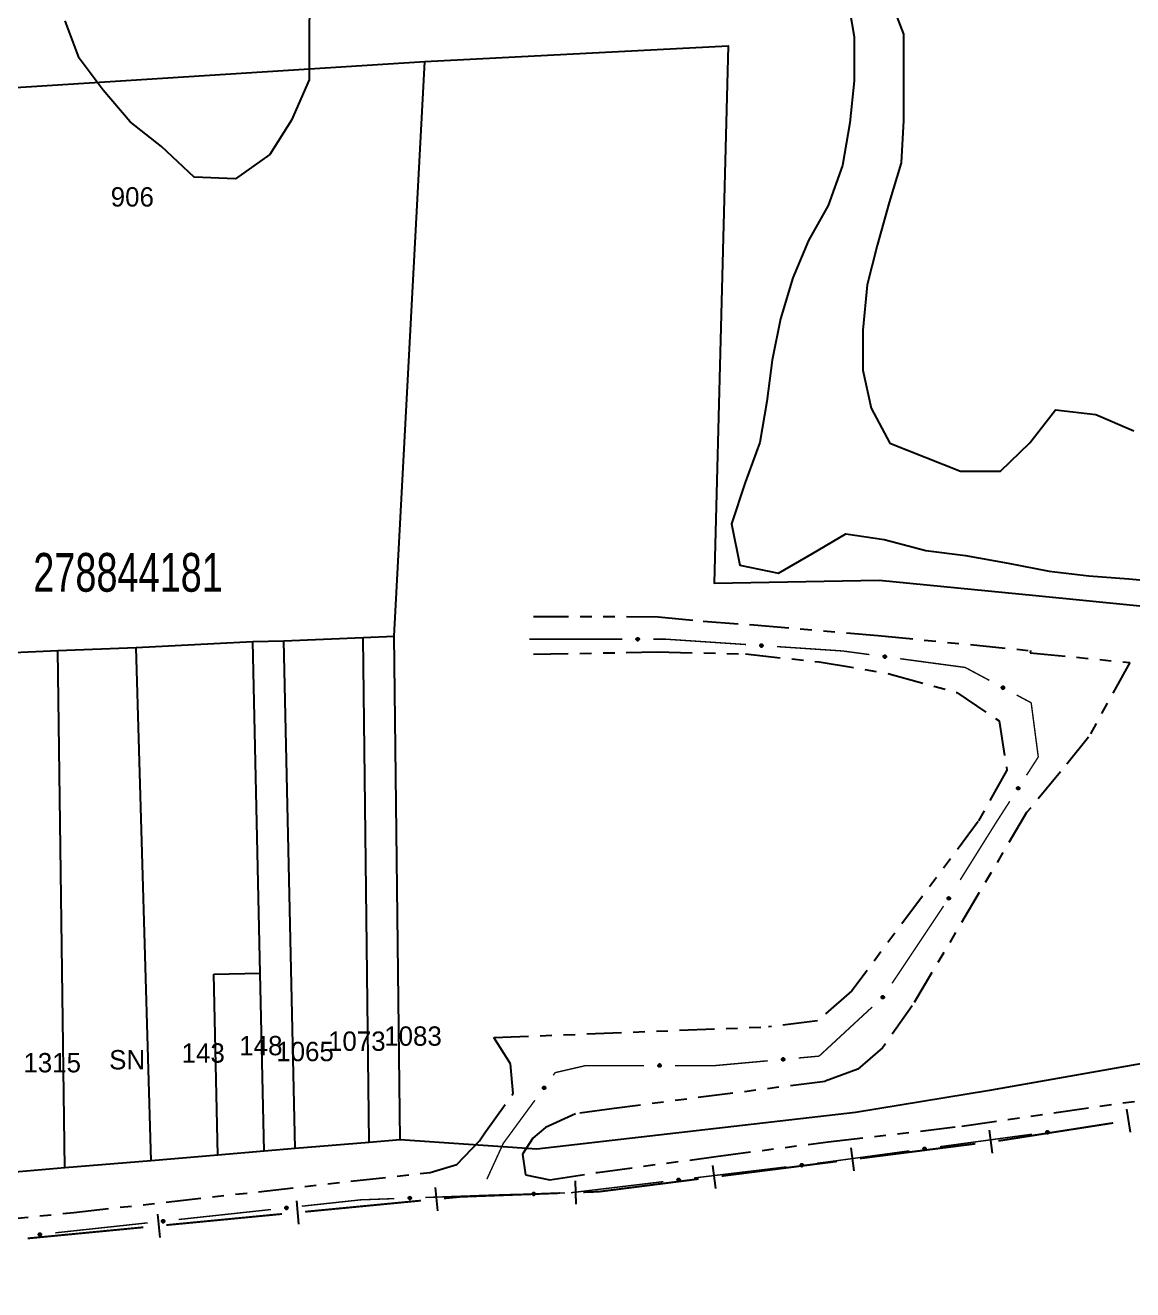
# Model space of a CAD drawing. Extents: x 203665 to 205970, y 4870865 to 4873745.
# Drawn here: x 203969.7 to 204112.7, y 4871561.8 to 4871725.1 of the extents above; entities that cross this region are included whole.
import ezdxf
from ezdxf.enums import TextEntityAlignment as Align

# ---------------------------------------------------------------- set-up
doc = ezdxf.new("R2010")
doc.units = 0
doc.header["$LTSCALE"] = 1.5
doc.header["$MEASUREMENT"] = 0
doc.linetypes.add('TRACO_25', pattern=[8, 3, -1, 1, -1, 1, -1])
for name, color, linetype in [('CD_MALHA_LOTES', 7, 'CONTINUOUS'), ('CD_TXT_QUADRA', 7, 'CONTINUOUS'), ('HD-CURSO-PERENE', 170, 'CONTINUOUS'), ('HD-LAGOS-PERENE', 170, 'CONTINUOUS'), ('LM-LIM-SETORES-BAIRROS', 250, 'CONTINUOUS'), ('RU-QUADRA', 210, 'CONTINUOUS'), ('SV-EIXO-RUA-N-PAV', 6, 'CONTINUOUS'), ('SV-RUA-NAO-PAV', 7, 'CONTINUOUS'), ('Th_NmrPort', 1, 'CONTINUOUS')]:
    doc.layers.add(name, color=color, linetype=linetype)
doc.styles.add('ARIAL', font='ARIAL.SHX')

msp = doc.modelspace()

# ---------------------------------------------------------------- linework, layer by layer
at = {"layer": 'CD_MALHA_LOTES', "linetype": 'Continuous', "flags": 128}
for points in [[(204021.321454, 4871720.391793), (204060.475192, 4871722.414021)], [(204060.475192, 4871722.414021), (204058.649556, 4871653.051689)], [(203952.209899, 4871716.038638), (204021.321454, 4871720.391793)], [(204017.332773, 4871646.192145), (204021.321454, 4871720.391793)], [(204058.649556, 4871653.051689), (204079.958206, 4871653.451229)], [(204079.958206, 4871653.451229), (204100.19983, 4871651.448544), (204120.096129, 4871649.480025), (204155.764375, 4871645.008887)], [(204013.333076, 4871646.014753), (204017.332773, 4871646.192145)], [(204018.13348, 4871581.154035), (204017.332773, 4871646.192145)], [(203973.91325, 4871644.332541), (203984.024967, 4871644.722804)], [(203984.024967, 4871644.722804), (203999.103961, 4871645.512515)], [(203985.98981, 4871578.454266), (203984.024967, 4871644.722804)], [(203999.103961, 4871645.512515), (204003.102947, 4871645.582642)], [(204000.068834, 4871602.674441), (203999.103961, 4871645.512515)], [(204003.102947, 4871645.582642), (204013.333076, 4871646.014753)], [(204004.585734, 4871580.015686), (204003.102947, 4871645.582642)], [(204014.133783, 4871580.818394), (204013.333076, 4871646.014753)], [(203961.513581, 4871643.801023), (203973.91325, 4871644.332541)], [(203974.819981, 4871577.516104), (203973.91325, 4871644.332541)], [(203994.070355, 4871602.539333), (204000.068834, 4871602.674441)], [(203994.588269, 4871579.177152), (203994.070355, 4871602.539333)], [(204000.586748, 4871579.680273), (204000.068834, 4871602.674441)], [(204143.949899, 4871596.305672), (204094.207146, 4871587.543514), (204076.904551, 4871584.68128), (204035.746571, 4871579.95048), (204018.13348, 4871581.154035)], [(204018.13348, 4871581.154035), (204014.133783, 4871580.818394)], [(204000.586748, 4871579.680273), (203994.588269, 4871579.177152)], [(204004.585734, 4871580.015686), (204000.586748, 4871579.680273)], [(204014.133783, 4871580.818394), (204004.585734, 4871580.015686)], [(203985.98981, 4871578.454266), (203974.819981, 4871577.516104)], [(203994.588269, 4871579.177152), (203985.98981, 4871578.454266)], [(203974.819981, 4871577.516104), (203963.906653, 4871576.599486)]]:
    msp.add_lwpolyline(points, dxfattribs=at)
at = {"layer": 'HD-CURSO-PERENE', "linetype": 'Continuous'}
for points in [[(204075.861049, 4871728.686708, 2.205), (204076.721495, 4871723.616326, 2.205), (204076.722058, 4871717.895916, 2.205), (204076.152627, 4871712.475541, 2.205), (204075.233226, 4871706.975169, 2.205), (204073.383847, 4871701.824843, 2.205), (204070.844448, 4871697.304577, 2.205), (204068.805049, 4871692.474278, 2.205), (204067.215668, 4871687.183936, 2.205), (204066.126262, 4871681.833578, 2.205), (204065.446827, 4871676.523213, 2.205), (204064.557405, 4871671.202853, 2.205), (204062.648029, 4871666.062529, 2.205), (204060.878667, 4871660.692185, 2.205), (204061.979124, 4871655.361778, 2.205), (204066.948918, 4871654.351592, 2.205), (204071.3584, 4871656.861671, 2.205), (204075.647883, 4871659.431756, 2.205), (204080.61765, 4871658.691589, 2.205), (204085.997458, 4871657.281365, 2.205), (204091.107211, 4871656.601199, 2.205), (204096.616967, 4871655.631003, 2.205), (204101.886744, 4871654.61081, 2.205), (204107.016488, 4871654.000648, 2.205), (204112.16621, 4871653.610502, 2.205), (204117.295944, 4871653.110349, 2.205)], [(204081.150692, 4871729.00661, 2.514704), (204083.09107, 4871723.956204, 2.514704), (204083.111641, 4871718.145788, 2.514704), (204083.11217, 4871712.775403, 2.514704), (204082.782728, 4871707.31502, 2.514704), (204081.253325, 4871702.204689, 2.514704), (204079.703969, 4871696.634326, 2.514704), (204078.414548, 4871691.563993, 2.514704), (204077.865158, 4871685.713587, 2.514704), (204077.865665, 4871680.563218, 2.514704), (204078.926086, 4871675.62284, 2.514704), (204081.34638, 4871671.132463, 2.514704), (204090.436177, 4871667.511995, 2.514704), (204095.615859, 4871667.511877, 2.514704), (204099.405266, 4871671.162051, 2.514704), (204102.704643, 4871675.432281, 2.514704), (204107.944379, 4871674.832118, 2.514704), (204112.844288, 4871672.701853, 2.514704)]]:
    msp.add_polyline3d(points, dxfattribs=at)
at = {"layer": 'HD-LAGOS-PERENE', "linetype": 'Continuous'}
msp.add_polyline3d([(204006.425318, 4871728.698301, 2.244962), (204006.365873, 4871723.097902, 2.244962), (204006.366371, 4871718.04754, 2.244962), (204004.107024, 4871712.827218, 2.244962), (204001.297634, 4871708.386965, 2.244962), (203996.878213, 4871705.266843, 2.244962), (203991.508522, 4871705.486982, 2.244962), (203987.308391, 4871709.437361, 2.244962), (203983.258325, 4871712.637683, 2.244962), (203979.768137, 4871716.728056, 2.244962), (203976.68792, 4871720.848421, 2.244962), (203974.887555, 4871725.678808, 2.244962)], dxfattribs=at)
at = {"layer": 'LM-LIM-SETORES-BAIRROS'}
for points in [[(204111.905515, 4871585.124769), (204112.369261, 4871582.160829)], [(204094.158728, 4871582.386844), (204094.53783, 4871579.410893)], [(204076.303025, 4871580.112232), (204076.682127, 4871577.136281)], [(204058.447321, 4871577.83762), (204058.826423, 4871574.861669)], [(204022.640043, 4871574.9873), (204022.927162, 4871572.001071)], [(204040.70333, 4871575.846061), (204040.814365, 4871572.848117)], [(204004.72267, 4871573.264584), (204005.009789, 4871570.278355)], [(203986.805297, 4871571.541868), (203987.092416, 4871568.555639)]]:
    msp.add_lwpolyline(points, dxfattribs=at)
at = {"layer": 'LM-LIM-SETORES-BAIRROS', "const_width": 0.25}
for points in [[(204110.161428, 4871583.333635), (204096.329708, 4871581.169488)], [(204095.703419, 4871581.071498), (204095.340262, 4871581.025236)], [(204096.329708, 4871581.169488), (204095.703419, 4871581.071498)], [(204092.364312, 4871580.646134), (204077.484559, 4871578.750624)], [(204074.508609, 4871578.371522), (204059.628856, 4871576.476012)], [(204056.652905, 4871576.09691), (204044.749103, 4871574.580502)], [(204038.760218, 4871574.273065), (204026.76844, 4871573.828924)], [(204043.801409, 4871574.459777), (204041.758163, 4871574.384101)], [(204044.749103, 4871574.580502), (204043.801409, 4871574.459777)], [(204020.792783, 4871573.302773), (204005.861639, 4871571.867176)], [(204025.949762, 4871573.798605), (204023.779012, 4871573.589892)], [(204026.76844, 4871573.828924), (204025.949762, 4871573.798605)], [(204002.87541, 4871571.580057), (203987.944266, 4871570.14446)], [(203984.958037, 4871569.857341), (203970.026893, 4871568.421744)]]:
    msp.add_lwpolyline(points, dxfattribs=at)
at = {"layer": 'RU-QUADRA', "linetype": 'Continuous', "flags": 128}
msp.add_lwpolyline([(203952.209899, 4871716.038638), (204021.321454, 4871720.391793), (204060.475192, 4871722.414021), (204058.649556, 4871653.051689), (204079.958206, 4871653.451229), (204100.19983, 4871651.448544), (204120.096129, 4871649.480025), (204155.764375, 4871645.008887), (204143.949899, 4871596.305672), (204094.207146, 4871587.543514), (204076.904551, 4871584.68128), (204035.746571, 4871579.95048), (204018.13348, 4871581.154035), (204014.133783, 4871580.818394), (204004.585734, 4871580.015686), (204000.586748, 4871579.680273), (203994.588269, 4871579.177152), (203985.98981, 4871578.454266), (203974.819981, 4871577.516104), (203963.906653, 4871576.599486)], dxfattribs=at)
at = {"layer": 'SV-EIXO-RUA-N-PAV', "const_width": 0.18}
for points in [[(204034.784852, 4871645.806977), (204046.784852, 4871645.808254)], [(204050.784852, 4871645.80868), (204051.784852, 4871645.808786)], [(204051.784852, 4871645.808786), (204052.429035, 4871645.806977)], [(204052.429035, 4871645.806977), (204062.761913, 4871645.118117)], [(204066.753053, 4871644.852041), (204074.735335, 4871644.319888)], [(204074.735335, 4871644.319888), (204075.244789, 4871644.285926)], [(204075.244789, 4871644.285926), (204078.703011, 4871643.820396)], [(204082.667253, 4871643.286748), (204090.595739, 4871642.219452)], [(204090.595739, 4871642.219452), (204091.063711, 4871642.156456)], [(204091.063711, 4871642.156456), (204094.173402, 4871640.49055)], [(204097.699322, 4871638.601664), (204099.462282, 4871637.657222)], [(204099.462282, 4871637.657222), (204099.581593, 4871637.593305)], [(204099.581593, 4871637.593305), (204100.46946, 4871630.786318)], [(204100.494223, 4871630.596474), (204098.975479, 4871628.233984)], [(204100.46946, 4871630.786318), (204100.494223, 4871630.596474)], [(204096.812449, 4871624.86927), (204095.190176, 4871622.345735)], [(204095.018442, 4871622.078593), (204090.416769, 4871614.715916)], [(204095.190176, 4871622.345735), (204095.018442, 4871622.078593)], [(204088.267063, 4871611.343105), (204081.610661, 4871601.358501)], [(204079.061146, 4871598.312221), (204072.4573, 4871592.197549)], [(204072.4573, 4871592.197549), (204072.202688, 4871591.961798)], [(204042.085893, 4871590.744958), (204038.694025, 4871589.962218)], [(204042.60488, 4871590.744958), (204042.085893, 4871590.744958)], [(204049.60488, 4871590.744958), (204042.60488, 4871590.744958)], [(204058.817446, 4871590.744958), (204053.60488, 4871590.744958)], [(204059.601647, 4871590.816247), (204058.817446, 4871590.744958)], [(204065.577006, 4871591.359462), (204059.601647, 4871590.816247)], [(204072.202688, 4871591.961798), (204069.560579, 4871591.721606)], [(204038.131163, 4871589.832327), (204037.881403, 4871589.491747)], [(204038.694025, 4871589.962218), (204038.131163, 4871589.832327)], [(204035.515949, 4871586.266127), (204031.967767, 4871581.427697)], [(204103.660214, 4871582.401099), (204103.665986, 4871582.401863)], [(204031.967767, 4871581.427697), (204031.438541, 4871580.706026)], [(204087.803197, 4871580.266996), (204097.712242, 4871581.612669)], [(204097.712242, 4871581.612669), (204097.756332, 4871581.618656)], [(204097.756332, 4871581.618656), (204099.694886, 4871581.875573)], [(204031.438541, 4871580.706026), (204029.311487, 4871576.065181)], [(204073.115318, 4871578.272345), (204083.839579, 4871579.728727)], [(204056.060003, 4871576.228852), (204067.974784, 4871577.65643)], [(204071.946378, 4871578.132289), (204072.939277, 4871578.251254)], [(204072.939277, 4871578.251254), (204073.115318, 4871578.272345)], [(204037.36714, 4871574.236988), (204039.366276, 4871574.295787)], [(204039.366276, 4871574.295787), (204039.401822, 4871574.296829)], [(204040.173627, 4871574.325415), (204052.088409, 4871575.752993)], [(204005.425816, 4871572.582497), (204012.385265, 4871573.33487)], [(204012.385265, 4871573.33487), (204013.033833, 4871573.404985)], [(204013.033833, 4871573.404985), (204017.378614, 4871573.562977)], [(204021.375972, 4871573.708337), (204029.370688, 4871573.999055)], [(204029.370688, 4871573.999055), (204029.765386, 4871574.013405)], [(204029.765386, 4871574.013405), (204033.368869, 4871574.119391)], [(203989.518503, 4871570.862787), (204001.448987, 4871572.15257)], [(203973.61119, 4871569.143078), (203985.541675, 4871570.43286)]]:
    msp.add_lwpolyline(points, dxfattribs=at)
at = {"layer": 'SV-EIXO-RUA-N-PAV'}
for points in [[(204048.64116, 4871645.918532), (204048.675246, 4871645.953606), (204048.711713, 4871645.97678), (204048.747692, 4871645.987354), (204048.781922, 4871645.988407), (204048.817063, 4871645.985541), (204048.851854, 4871645.974835), (204048.887836, 4871645.954399), (204048.923259, 4871645.920452), (204048.944544, 4871645.881535), (204048.956797, 4871645.846816), (204048.959951, 4871645.811186), (204048.956595, 4871645.777096), (204048.944279, 4871645.741325), (204048.923212, 4871645.705062), (204048.888216, 4871645.670269), (204048.852308, 4871645.647795), (204048.817239, 4871645.638481), (204048.7814, 4871645.635537), (204048.745559, 4871645.638893), (204048.711468, 4871645.6496), (204048.674996, 4871645.670876), (204048.641112, 4871645.705872), (204048.618289, 4871645.74143), (204048.608485, 4871645.776359), (204048.606381, 4871645.811709), (204048.608827, 4871645.846989), (204048.618134, 4871645.88241), (204048.64116, 4871645.918532)], [(204064.621443, 4871645.104473), (204064.657791, 4871645.137198), (204064.695721, 4871645.157891), (204064.732324, 4871645.166044), (204064.766549, 4871645.164815), (204064.80142, 4871645.159614), (204064.83542, 4871645.146613), (204064.869961, 4871645.123825), (204064.903044, 4871645.087594), (204064.921688, 4871645.047345), (204064.931601, 4871645.011887), (204064.932374, 4871644.976126), (204064.926754, 4871644.942335), (204064.912082, 4871644.907464), (204064.888647, 4871644.872686), (204064.85141, 4871644.840301), (204064.814085, 4871644.82027), (204064.778473, 4871644.813313), (204064.742517, 4871644.812764), (204064.70698, 4871644.8185), (204064.673678, 4871644.831454), (204064.638704, 4871644.855113), (204064.607227, 4871644.892289), (204064.586823, 4871644.929288), (204064.579369, 4871644.964793), (204064.579625, 4871645.000204), (204064.584416, 4871645.035243), (204064.596062, 4871645.069965), (204064.621443, 4871645.104473)], [(204080.557422, 4871643.681837), (204080.595886, 4871643.712046), (204080.635121, 4871643.730143), (204080.67219, 4871643.735818), (204080.706254, 4871643.732292), (204080.740697, 4871643.72476), (204080.773747, 4871643.709504), (204080.806678, 4871643.684447), (204080.837252, 4871643.646075), (204080.85315, 4871643.604664), (204080.860658, 4871643.56862), (204080.859027, 4871643.532888), (204080.851149, 4871643.499551), (204080.834167, 4871643.465745), (204080.808447, 4871643.43262), (204080.769119, 4871643.40281), (204080.730532, 4871643.385332), (204080.694534, 4871643.380784), (204080.658622, 4871643.382652), (204080.62355, 4871643.390763), (204080.591194, 4871643.405925), (204080.557889, 4871643.431881), (204080.528981, 4871643.471088), (204080.511109, 4871643.509374), (204080.506057, 4871643.545299), (204080.508692, 4871643.580614), (204080.515827, 4871643.615251), (204080.529779, 4871643.649113), (204080.557422, 4871643.681837)], [(204095.861693, 4871639.71099), (204095.908303, 4871639.725806), (204095.951392, 4871639.729008), (204095.988099, 4871639.721334), (204096.018768, 4871639.706096), (204096.048388, 4871639.686972), (204096.073997, 4871639.661103), (204096.096061, 4871639.626095), (204096.111251, 4871639.579442), (204096.11163, 4871639.535086), (204096.106032, 4871639.498697), (204096.091984, 4871639.465802), (204096.072924, 4871639.437339), (204096.045173, 4871639.411626), (204096.009477, 4871639.389613), (204095.962197, 4871639.375475), (204095.919932, 4871639.372625), (204095.884622, 4871639.380979), (204095.851642, 4871639.395312), (204095.821636, 4871639.415198), (204095.796644, 4871639.440737), (204095.774545, 4871639.476717), (204095.761208, 4871639.523568), (204095.757885, 4871639.565689), (204095.765741, 4871639.601107), (204095.780583, 4871639.633259), (204095.799403, 4871639.663201), (204095.824336, 4871639.690026), (204095.861693, 4871639.71099)], [(204098.064258, 4871626.612961), (204098.075324, 4871626.565321), (204098.075092, 4871626.522114), (204098.064527, 4871626.486133), (204098.0469, 4871626.456771), (204098.025484, 4871626.428764), (204097.997662, 4871626.405291), (204097.961012, 4871626.386079), (204097.9133, 4871626.374643), (204097.869054, 4871626.377789), (204097.833224, 4871626.38626), (204097.801549, 4871626.402877), (204097.774691, 4871626.424138), (204097.751264, 4871626.453844), (204097.732156, 4871626.491176), (204097.721818, 4871626.53943), (204097.722336, 4871626.581787), (204097.733469, 4871626.616322), (204097.750376, 4871626.64806), (204097.772583, 4871626.67639), (204097.800027, 4871626.699275), (204097.837649, 4871626.718445), (204097.885411, 4871626.728018), (204097.927663, 4871626.727984), (204097.962345, 4871626.717339), (204097.993216, 4871626.69999), (204098.021568, 4871626.678851), (204098.046328, 4871626.651866), (204098.064258, 4871626.612961)], [(204089.105533, 4871612.402359), (204089.115803, 4871612.354541), (204089.114852, 4871612.311344), (204089.103689, 4871612.275543), (204089.085575, 4871612.24648), (204089.063695, 4871612.218833), (204089.035485, 4871612.195827), (204088.99852, 4871612.177228), (204088.950625, 4871612.166589), (204088.906437, 4871612.170472), (204088.870753, 4871612.179538), (204088.83936, 4871612.196682), (204088.812859, 4871612.218387), (204088.789931, 4871612.248479), (204088.771448, 4871612.286124), (204088.761916, 4871612.334544), (204088.763139, 4871612.376887), (204088.774846, 4871612.411231), (204088.79228, 4871612.442683), (204088.814956, 4871612.47064), (204088.842777, 4871612.493063), (204088.880713, 4871612.511604), (204088.928628, 4871612.52038), (204088.970874, 4871612.519642), (204089.005374, 4871612.50842), (204089.035951, 4871612.490559), (204089.063947, 4871612.468951), (204089.088254, 4871612.441557), (204089.105533, 4871612.402359)], [(204080.596576, 4871599.583894), (204080.595389, 4871599.535), (204080.584371, 4871599.493221), (204080.565151, 4871599.46102), (204080.540748, 4871599.436993), (204080.513014, 4871599.415225), (204080.48021, 4871599.399447), (204080.439922, 4871599.39), (204080.390866, 4871599.390846), (204080.348809, 4871599.404946), (204080.316232, 4871599.4221), (204080.289713, 4871599.446103), (204080.269018, 4871599.4734), (204080.253755, 4871599.508017), (204080.24458, 4871599.548938), (204080.246625, 4871599.598245), (204080.257708, 4871599.63913), (204080.277116, 4871599.669788), (204080.301416, 4871599.696296), (204080.329997, 4871599.71818), (204080.362287, 4871599.733483), (204080.403506, 4871599.742646), (204080.452145, 4871599.739983), (204080.493049, 4871599.729395), (204080.523971, 4871599.710423), (204080.549529, 4871599.685911), (204080.571701, 4871599.658359), (204080.588934, 4871599.626044), (204080.596576, 4871599.583894)], [(204051.748561, 4871590.634877), (204051.714471, 4871590.599807), (204051.678001, 4871590.576637), (204051.642021, 4871590.566067), (204051.607791, 4871590.565017), (204051.572651, 4871590.567887), (204051.537861, 4871590.578597), (204051.501881, 4871590.599037), (204051.466461, 4871590.632987), (204051.445181, 4871590.671907), (204051.432931, 4871590.706627), (204051.429781, 4871590.742257), (204051.433141, 4871590.776347), (204051.445461, 4871590.812117), (204051.466531, 4871590.848377), (204051.501531, 4871590.883167), (204051.537441, 4871590.905637), (204051.572511, 4871590.914947), (204051.608351, 4871590.917887), (204051.644191, 4871590.914527), (204051.678281, 4871590.903817), (204051.714751, 4871590.882537), (204051.748631, 4871590.847537), (204051.771451, 4871590.811977), (204051.781251, 4871590.777047), (204051.783351, 4871590.741697), (204051.780901, 4871590.706417), (204051.771591, 4871590.670997), (204051.748561, 4871590.634877)], [(204067.721849, 4871591.443914), (204067.691074, 4871591.405902), (204067.656852, 4871591.379525), (204067.621976, 4871591.365741), (204067.587982, 4871591.361596), (204067.552726, 4871591.361273), (204067.51711, 4871591.368789), (204067.479427, 4871591.385888), (204067.441079, 4871591.416491), (204067.416362, 4871591.453325), (204067.401019, 4871591.486793), (204067.394656, 4871591.521992), (204067.394916, 4871591.556246), (204067.403947, 4871591.592985), (204067.421648, 4871591.631003), (204067.453354, 4871591.668819), (204067.487083, 4871591.694448), (204067.521166, 4871591.706895), (204067.556592, 4871591.713068), (204067.592589, 4871591.712966), (204067.627509, 4871591.705387), (204067.665756, 4871591.687496), (204067.702665, 4871591.655707), (204067.728611, 4871591.622359), (204067.741533, 4871591.58846), (204067.746825, 4871591.553445), (204067.747579, 4871591.518088), (204067.741514, 4871591.481971), (204067.721849, 4871591.443914)], [(204036.872413, 4871587.929704), (204036.880534, 4871587.881474), (204036.877651, 4871587.838363), (204036.864898, 4871587.803098), (204036.845502, 4871587.774874), (204036.822407, 4871587.748234), (204036.793197, 4871587.726512), (204036.755437, 4871587.709585), (204036.707113, 4871587.701099), (204036.663144, 4871587.706955), (204036.627901, 4871587.717609), (204036.597306, 4871587.736139), (204036.571803, 4871587.759008), (204036.550243, 4871587.790096), (204036.533463, 4871587.82853), (204036.526106, 4871587.877327), (204036.529222, 4871587.919573), (204036.542454, 4871587.953359), (204036.561277, 4871587.984), (204036.585181, 4871588.010914), (204036.613977, 4871588.032071), (204036.652705, 4871588.048896), (204036.700964, 4871588.05552), (204036.743135, 4871588.052893), (204036.777098, 4871588.040139), (204036.806846, 4871588.020928), (204036.833847, 4871587.998089), (204036.856905, 4871587.969635), (204036.872413, 4871587.929704)], [(204101.520653, 4871582.228585), (204101.54984, 4871582.26783), (204101.582949, 4871582.295591), (204101.617229, 4871582.310796), (204101.651024, 4871582.316334), (204101.686236, 4871582.318106), (204101.722132, 4871582.31206), (204101.760486, 4871582.296524), (204101.800059, 4871582.267522), (204101.826268, 4871582.231735), (204101.842973, 4871582.198925), (204101.850777, 4871582.164018), (204101.851925, 4871582.129782), (204101.844411, 4871582.092703), (204101.828288, 4871582.05399), (204101.798162, 4871582.014903), (204101.765515, 4871581.98791), (204101.731973, 4871581.974073), (204101.696829, 4871581.96645), (204101.660859, 4871581.965072), (204101.625657, 4871581.97121), (204101.586707, 4871581.987514), (204101.548523, 4871582.01776), (204101.521229, 4871582.050013), (204101.506924, 4871582.083353), (204101.500198, 4871582.118121), (204101.497992, 4871582.153417), (204101.502568, 4871582.189753), (204101.520653, 4871582.228585)], [(204085.664201, 4871580.087606), (204085.693262, 4871580.126945), (204085.726282, 4871580.154811), (204085.760513, 4871580.170127), (204085.79429, 4871580.175774), (204085.829496, 4871580.177659), (204085.865411, 4871580.171728), (204085.903815, 4871580.156315), (204085.943481, 4871580.12744), (204085.969805, 4871580.091738), (204085.986616, 4871580.058982), (204085.994532, 4871580.0241), (204085.995789, 4871579.989868), (204085.988395, 4871579.952766), (204085.972396, 4871579.914), (204085.942396, 4871579.874817), (204085.909836, 4871579.847719), (204085.876338, 4871579.833774), (204085.84122, 4871579.826038), (204085.805254, 4871579.824544), (204085.770032, 4871579.83057), (204085.731031, 4871579.846748), (204085.692749, 4871579.876871), (204085.665351, 4871579.909037), (204085.65094, 4871579.94233), (204085.644102, 4871579.977076), (204085.641782, 4871580.012365), (204085.646241, 4871580.048716), (204085.664201, 4871580.087606)], [(204069.804825, 4871577.986565), (204069.834501, 4871578.025442), (204069.867956, 4871578.052786), (204069.902423, 4871578.067561), (204069.936285, 4871578.072676), (204069.971517, 4871578.074007), (204070.007334, 4871578.067511), (204070.04549, 4871578.051497), (204070.084697, 4871578.022002), (204070.110456, 4871577.98589), (204070.126749, 4871577.952874), (204070.134116, 4871577.917871), (204070.134835, 4871577.883624), (204070.126858, 4871577.846642), (204070.110251, 4871577.808133), (204070.079639, 4871577.769426), (204070.046657, 4871577.742844), (204070.012943, 4871577.729428), (204069.977708, 4871577.722245), (204069.941723, 4871577.721317), (204069.906601, 4871577.727896), (204069.867858, 4871577.744686), (204069.830055, 4871577.775407), (204069.803166, 4871577.808), (204069.789281, 4871577.841516), (204069.78299, 4871577.876365), (204069.781226, 4871577.911686), (204069.786256, 4871577.947962), (204069.804825, 4871577.986565)], [(204053.91845, 4871576.083128), (204053.948125, 4871576.122005), (204053.98158, 4871576.149349), (204054.016047, 4871576.164124), (204054.049909, 4871576.169239), (204054.085141, 4871576.170569), (204054.120958, 4871576.164074), (204054.159114, 4871576.14806), (204054.198321, 4871576.118565), (204054.22408, 4871576.082453), (204054.240374, 4871576.049436), (204054.24774, 4871576.014434), (204054.24846, 4871575.980187), (204054.240483, 4871575.943205), (204054.223876, 4871575.904696), (204054.193263, 4871575.865989), (204054.160281, 4871575.839407), (204054.126568, 4871575.825991), (204054.091332, 4871575.818808), (204054.055347, 4871575.81788), (204054.020225, 4871575.824459), (204053.981482, 4871575.841249), (204053.943679, 4871575.87197), (204053.916791, 4871575.904563), (204053.902905, 4871575.938079), (204053.896615, 4871575.972928), (204053.89485, 4871576.008249), (204053.89988, 4871576.044525), (204053.91845, 4871576.083128)], [(204035.22115, 4871574.283998), (204035.254194, 4871574.320056), (204035.289967, 4871574.344288), (204035.325621, 4871574.355911), (204035.359805, 4871574.357967), (204035.395014, 4871574.356131), (204035.430104, 4871574.346449), (204035.46667, 4871574.327075), (204035.503072, 4871574.294181), (204035.525487, 4871574.255904), (204035.538753, 4871574.221559), (204035.542949, 4871574.186037), (204035.540593, 4871574.151863), (204035.52933, 4871574.115746), (204035.509335, 4871574.078882), (204035.475373, 4871574.043078), (204035.440139, 4871574.019562), (204035.405358, 4871574.009225), (204035.36962, 4871574.005233), (204035.333696, 4871574.007538), (204035.299306, 4871574.017241), (204035.262226, 4871574.03744), (204035.227332, 4871574.071428), (204035.203476, 4871574.106302), (204035.192654, 4871574.140929), (204035.189515, 4871574.176202), (204035.190927, 4871574.211539), (204035.199192, 4871574.247217), (204035.22115, 4871574.283998)], [(204019.229707, 4871573.740443), (204019.2625, 4871573.776729), (204019.298104, 4871573.801209), (204019.333676, 4871573.81308), (204019.367846, 4871573.815373), (204019.403067, 4871573.813782), (204019.438223, 4871573.804343), (204019.474922, 4871573.785224), (204019.511552, 4871573.752584), (204019.534233, 4871573.714463), (204019.547736, 4871573.680211), (204019.552179, 4871573.644719), (204019.55006, 4871573.610529), (204019.539048, 4871573.574335), (204019.51931, 4871573.537333), (204019.485597, 4871573.501295), (204019.450527, 4871573.477534), (204019.415819, 4871573.466956), (204019.380109, 4871573.462716), (204019.344171, 4871573.464771), (204019.309714, 4871573.474235), (204019.272495, 4871573.494176), (204019.237365, 4871573.527921), (204019.213268, 4871573.562629), (204019.202205, 4871573.597179), (204019.198822, 4871573.63243), (204019.199988, 4871573.667776), (204019.208005, 4871573.70351), (204019.229707, 4871573.740443)], [(204003.282722, 4871572.461533), (204003.312845, 4871572.500064), (204003.346613, 4871572.52702), (204003.381249, 4871572.541396), (204003.415167, 4871572.546119), (204003.450412, 4871572.547042), (204003.486152, 4871572.540134), (204003.52412, 4871572.523679), (204003.562984, 4871572.493733), (204003.588324, 4871572.457325), (204003.604235, 4871572.424123), (204003.611196, 4871572.389038), (204003.61152, 4871572.354785), (204003.603116, 4871572.317898), (204003.586065, 4871572.279583), (204003.555007, 4871572.241233), (204003.52172, 4871572.215033), (204003.487854, 4871572.202008), (204003.452538, 4871572.195233), (204003.416544, 4871572.194721), (204003.381501, 4871572.201705), (204003.342955, 4871572.218942), (204003.305509, 4871572.250098), (204003.278999, 4871572.282999), (204003.265502, 4871572.316673), (204003.259614, 4871572.351593), (204003.258258, 4871572.386932), (204003.263707, 4871572.423147), (204003.282722, 4871572.461533)], [(203987.375409, 4871570.741823), (203987.405532, 4871570.780354), (203987.4393, 4871570.80731), (203987.473936, 4871570.821686), (203987.507855, 4871570.826409), (203987.5431, 4871570.827332), (203987.578839, 4871570.820424), (203987.616808, 4871570.803969), (203987.655672, 4871570.774023), (203987.681011, 4871570.737616), (203987.696922, 4871570.704413), (203987.703884, 4871570.669328), (203987.704207, 4871570.635075), (203987.695803, 4871570.598188), (203987.678752, 4871570.559873), (203987.647694, 4871570.521523), (203987.614408, 4871570.495323), (203987.580541, 4871570.482298), (203987.545225, 4871570.475523), (203987.509232, 4871570.475011), (203987.474188, 4871570.481995), (203987.435642, 4871570.499232), (203987.398196, 4871570.530388), (203987.371687, 4871570.563289), (203987.358189, 4871570.596963), (203987.352302, 4871570.631883), (203987.350945, 4871570.667222), (203987.356395, 4871570.703437), (203987.375409, 4871570.741823)], [(203971.468096, 4871569.022114), (203971.498219, 4871569.060644), (203971.531988, 4871569.0876), (203971.566623, 4871569.101976), (203971.600542, 4871569.106699), (203971.635787, 4871569.107623), (203971.671526, 4871569.100714), (203971.709495, 4871569.08426), (203971.748359, 4871569.054313), (203971.773699, 4871569.017906), (203971.78961, 4871568.984704), (203971.796571, 4871568.949619), (203971.796894, 4871568.915365), (203971.78849, 4871568.878478), (203971.77144, 4871568.840163), (203971.740382, 4871568.801813), (203971.707095, 4871568.775614), (203971.673229, 4871568.762588), (203971.637912, 4871568.755813), (203971.601919, 4871568.755301), (203971.566875, 4871568.762285), (203971.528329, 4871568.779522), (203971.490884, 4871568.810678), (203971.464374, 4871568.843579), (203971.450876, 4871568.877254), (203971.444989, 4871568.912173), (203971.443633, 4871568.947512), (203971.449082, 4871568.983727), (203971.468096, 4871569.022114)]]:
    msp.add_lwpolyline(points, close=True, dxfattribs=at)
for points in [[(204048.606381, 4871645.811709), (204048.956797, 4871645.846816)], [(204048.608485, 4871645.776359), (204048.959951, 4871645.811186)], [(204048.608827, 4871645.846989), (204048.944544, 4871645.881535)], [(204048.610031, 4871645.793602), (204048.956616, 4871645.826388)], [(204048.611391, 4871645.830445), (204048.945696, 4871645.865958)], [(204048.616857, 4871645.758126), (204048.955255, 4871645.793639)], [(204048.618134, 4871645.88241), (204048.923259, 4871645.920452)], [(204048.61821, 4871645.864558), (204048.929318, 4871645.901434)], [(204048.618289, 4871645.74143), (204048.956595, 4871645.777096)], [(204048.630488, 4871645.898673), (204048.902024, 4871645.935544)], [(204048.631871, 4871645.72265), (204048.945707, 4871645.758161)], [(204048.641112, 4871645.705872), (204048.944279, 4871645.741325)], [(204048.64116, 4871645.918532), (204048.887836, 4871645.954399)], [(204048.660503, 4871645.936883), (204048.862449, 4871645.964195)], [(204048.661894, 4871645.689904), (204048.930701, 4871645.722681)], [(204048.674996, 4871645.670876), (204048.923212, 4871645.705062)], [(204048.675246, 4871645.953606), (204048.851854, 4871645.974835)], [(204048.695977, 4871645.966906), (204048.825606, 4871645.9792)], [(204048.698739, 4871645.662618), (204048.897956, 4871645.6872)], [(204048.711468, 4871645.6496), (204048.888216, 4871645.670269)], [(204048.711713, 4871645.97678), (204048.817063, 4871645.985541)], [(204048.732854, 4871645.644883), (204048.863846, 4871645.658542)], [(204048.745559, 4871645.638893), (204048.852308, 4871645.647795)], [(204064.579369, 4871644.964793), (204064.932374, 4871644.976126)], [(204064.579625, 4871645.000204), (204064.931601, 4871645.011887)], [(204064.58206, 4871644.981895), (204064.93006, 4871644.991516)], [(204064.584416, 4871645.035243), (204064.921688, 4871645.047345)], [(204064.585872, 4871645.018565), (204064.9218, 4871645.031726)], [(204064.586508, 4871644.946042), (204064.92652, 4871644.958931)], [(204064.586823, 4871644.929288), (204064.926754, 4871644.942335)], [(204064.594949, 4871645.052148), (204064.907822, 4871645.068214)], [(204064.596062, 4871645.069965), (204064.903044, 4871645.087594)], [(204064.599124, 4871644.909645), (204064.914629, 4871644.924167)], [(204064.607227, 4871644.892289), (204064.912082, 4871644.907464)], [(204064.609472, 4871645.085369), (204064.882861, 4871645.104067)], [(204064.621443, 4871645.104473), (204064.869961, 4871645.123825)], [(204064.626899, 4871644.874972), (204064.897293, 4871644.889767)], [(204064.638704, 4871644.855113), (204064.888647, 4871644.872686)], [(204064.641966, 4871645.121494), (204064.845284, 4871645.135291)], [(204064.657791, 4871645.137198), (204064.83542, 4871645.146613)], [(204064.661844, 4871644.845291), (204064.862257, 4871644.856546)], [(204064.673678, 4871644.831454), (204064.85141, 4871644.840301)], [(204064.679362, 4871645.149087), (204064.809521, 4871645.152718)], [(204064.694702, 4871644.825323), (204064.826313, 4871644.830224)], [(204064.695721, 4871645.157891), (204064.80142, 4871645.159614)], [(204064.70698, 4871644.8185), (204064.814085, 4871644.82027)], [(204080.506057, 4871643.545299), (204080.859027, 4871643.532888)], [(204080.508692, 4871643.580614), (204080.860658, 4871643.56862)], [(204080.509892, 4871643.562182), (204080.857751, 4871643.548399)], [(204080.511109, 4871643.509374), (204080.851149, 4871643.499551)], [(204080.51192, 4871643.526112), (204080.85203, 4871643.516125)], [(204080.515827, 4871643.615251), (204080.85315, 4871643.604664)], [(204080.516159, 4871643.598513), (204080.852212, 4871643.589073)], [(204080.522063, 4871643.488949), (204080.83783, 4871643.482239)], [(204080.527472, 4871643.631411), (204080.840717, 4871643.626418)], [(204080.528981, 4871643.471088), (204080.834167, 4871643.465745)], [(204080.529779, 4871643.649113), (204080.837252, 4871643.646075)], [(204080.544194, 4871643.663581), (204080.818222, 4871643.663867)], [(204080.547445, 4871643.452488), (204080.818222, 4871643.449081)], [(204080.557422, 4871643.681837), (204080.806678, 4871643.684447)], [(204080.557889, 4871643.431881), (204080.808447, 4871643.43262)], [(204080.579042, 4871643.697441), (204080.782827, 4871643.697545)], [(204080.580317, 4871643.420526), (204080.781033, 4871643.41829)], [(204080.591194, 4871643.405925), (204080.769119, 4871643.40281)], [(204080.595886, 4871643.712046), (204080.773747, 4871643.709504)], [(204080.611758, 4871643.398395), (204080.743402, 4871643.394442)], [(204080.618208, 4871643.722459), (204080.748317, 4871643.717335)], [(204080.62355, 4871643.390763), (204080.730532, 4871643.385332)], [(204080.635121, 4871643.730143), (204080.740697, 4871643.72476)], [(204095.793849, 4871639.647407), (204096.105288, 4871639.520812)], [(204095.799403, 4871639.663201), (204096.11163, 4871639.535086)], [(204095.815972, 4871639.674255), (204096.107608, 4871639.559817)], [(204095.824336, 4871639.690026), (204096.111251, 4871639.579442)], [(204095.842906, 4871639.698526), (204096.099661, 4871639.602775)], [(204095.861693, 4871639.71099), (204096.096061, 4871639.626095)], [(204095.88741, 4871639.718029), (204096.078311, 4871639.64672)], [(204095.908303, 4871639.725806), (204096.073997, 4871639.661103)], [(204095.932858, 4871639.727737), (204096.052923, 4871639.677348)], [(204095.951392, 4871639.729008), (204096.048388, 4871639.686972)], [(204095.757885, 4871639.565689), (204096.072924, 4871639.437339)], [(204095.760987, 4871639.542721), (204096.054384, 4871639.425791)], [(204095.761208, 4871639.523568), (204096.045173, 4871639.411626)], [(204095.764509, 4871639.581081), (204096.079557, 4871639.452554)], [(204095.765741, 4871639.601107), (204096.091984, 4871639.465802)], [(204095.771984, 4871639.499678), (204096.0244, 4871639.401606)], [(204095.774545, 4871639.476717), (204096.009477, 4871639.389613)], [(204095.775249, 4871639.615576), (204096.096224, 4871639.480776)], [(204095.780583, 4871639.633259), (204096.106032, 4871639.498697)], [(204095.791572, 4871639.458224), (204095.978779, 4871639.385798)], [(204095.796644, 4871639.440737), (204095.962197, 4871639.375475)], [(204095.813266, 4871639.426479), (204095.935178, 4871639.376648)], [(204095.821636, 4871639.415198), (204095.919932, 4871639.372625)], [(204097.800027, 4871626.699275), (204097.721818, 4871626.53943)], [(204097.772583, 4871626.67639), (204097.722336, 4871626.581787)], [(204097.784493, 4871626.683838), (204097.725135, 4871626.56627)], [(204097.817861, 4871626.702941), (204097.730792, 4871626.522079)], [(204097.837649, 4871626.718445), (204097.732156, 4871626.491176)], [(204097.86074, 4871626.719174), (204097.742926, 4871626.475347)], [(204097.885411, 4871626.728018), (204097.751264, 4871626.453844)], [(204097.904521, 4871626.726717), (204097.764652, 4871626.443537)], [(204097.927663, 4871626.727984), (204097.774691, 4871626.424138)], [(204097.94248, 4871626.720158), (204097.78933, 4871626.416317)], [(204097.962345, 4871626.717339), (204097.801549, 4871626.402877)], [(204097.976013, 4871626.706712), (204097.81614, 4871626.39746)], [(204097.993216, 4871626.69999), (204097.833224, 4871626.38626)], [(204098.006266, 4871626.685642), (204097.855329, 4871626.385244)], [(204098.021568, 4871626.678851), (204097.869054, 4871626.377789)], [(204098.031271, 4871626.661456), (204097.894026, 4871626.379833)], [(204098.046328, 4871626.651866), (204097.9133, 4871626.374643)], [(204098.053326, 4871626.632679), (204097.937479, 4871626.384343)], [(204098.064258, 4871626.612961), (204097.961012, 4871626.386079)], [(204098.069231, 4871626.586767), (204097.982981, 4871626.402134)], [(204098.075324, 4871626.565321), (204097.997662, 4871626.405291)], [(204098.075298, 4871626.54069), (204098.01553, 4871626.425008)], [(204098.075092, 4871626.522114), (204098.025484, 4871626.428764)], [(204088.842777, 4871612.493063), (204088.761916, 4871612.334544)], [(204088.814956, 4871612.47064), (204088.763139, 4871612.376887)], [(204088.826988, 4871612.477888), (204088.765679, 4871612.361325)], [(204088.86067, 4871612.496432), (204088.770599, 4871612.317046)], [(204088.880713, 4871612.511604), (204088.771448, 4871612.286124)], [(204088.903813, 4871612.511948), (204088.781952, 4871612.270119)], [(204088.928628, 4871612.52038), (204088.789931, 4871612.248479)], [(204088.947714, 4871612.518761), (204088.803146, 4871612.23795)], [(204088.970874, 4871612.519642), (204088.812859, 4871612.218387)], [(204088.985559, 4871612.51157), (204088.827366, 4871612.210323)], [(204089.005374, 4871612.50842), (204088.83936, 4871612.196682)], [(204089.018862, 4871612.497567), (204088.853858, 4871612.191022)], [(204089.035951, 4871612.490559), (204088.870753, 4871612.179538)], [(204089.04876, 4871612.475996), (204088.892838, 4871612.178155)], [(204089.063947, 4871612.468951), (204088.906437, 4871612.170472)], [(204089.073359, 4871612.451396), (204088.93144, 4871612.1721)], [(204089.088254, 4871612.441557), (204088.950625, 4871612.166589)], [(204089.094931, 4871612.422256), (204088.974962, 4871612.175884)], [(204089.105533, 4871612.402359), (204088.99852, 4871612.177228)], [(204089.110069, 4871612.376085), (204089.020755, 4871612.192915)], [(204089.115803, 4871612.354541), (204089.035485, 4871612.195827)], [(204089.115367, 4871612.329914), (204089.05368, 4871612.215243)], [(204089.114852, 4871612.311344), (204089.063695, 4871612.218833)], [(204080.403506, 4871599.742646), (204080.24458, 4871599.548938)], [(204080.362287, 4871599.733483), (204080.246625, 4871599.598245)], [(204080.380472, 4871599.732577), (204080.25098, 4871599.579203)], [(204080.426047, 4871599.737583), (204080.251054, 4871599.530922)], [(204080.452145, 4871599.739983), (204080.253755, 4871599.508017)], [(204080.34339, 4871599.722417), (204080.256542, 4871599.623406)], [(204080.329997, 4871599.71818), (204080.257708, 4871599.63913)], [(204080.470324, 4871599.733949), (204080.264144, 4871599.494692)], [(204080.493049, 4871599.729395), (204080.269018, 4871599.4734)], [(204080.505441, 4871599.718115), (204080.281239, 4871599.46217)], [(204080.523971, 4871599.710423), (204080.289713, 4871599.446103)], [(204080.534551, 4871599.696718), (204080.302487, 4871599.437214)], [(204080.549529, 4871599.685911), (204080.316232, 4871599.4221)], [(204080.558581, 4871599.668758), (204080.337382, 4871599.415594)], [(204080.571701, 4871599.658359), (204080.348809, 4871599.404946)], [(204080.576751, 4871599.639092), (204080.373501, 4871599.400687)], [(204080.588934, 4871599.626044), (204080.390866, 4871599.390846)], [(204080.590917, 4871599.605717), (204080.416702, 4871599.394198)], [(204080.596576, 4871599.583894), (204080.439922, 4871599.39)], [(204080.594847, 4871599.557287), (204080.465206, 4871599.400057)], [(204080.595389, 4871599.535), (204080.48021, 4871599.399447)], [(204080.589211, 4871599.511156), (204080.502437, 4871599.414074)], [(204080.584371, 4871599.493221), (204080.513014, 4871599.415225)], [(204051.781251, 4871590.777047), (204051.429781, 4871590.742257)], [(204051.783351, 4871590.741697), (204051.432931, 4871590.706627)], [(204051.779703, 4871590.759804), (204051.433114, 4871590.727055)], [(204051.771451, 4871590.811977), (204051.433141, 4871590.776347)], [(204051.77288, 4871590.795281), (204051.434479, 4871590.759804)], [(204051.757871, 4871590.830759), (204051.444031, 4871590.795281)], [(204051.778339, 4871590.722961), (204051.444031, 4871590.687484)], [(204051.780901, 4871590.706417), (204051.445181, 4871590.671907)], [(204051.748631, 4871590.847537), (204051.445461, 4871590.812117)], [(204051.727851, 4871590.863507), (204051.45904, 4871590.830759)], [(204051.771516, 4871590.688848), (204051.460405, 4871590.652006)], [(204051.771591, 4871590.670997), (204051.466461, 4871590.632987)], [(204051.714751, 4871590.882537), (204051.466531, 4871590.848377)], [(204051.759235, 4871590.654735), (204051.487695, 4871590.617893)], [(204051.691009, 4871590.890798), (204051.491789, 4871590.866236)], [(204051.678281, 4871590.903817), (204051.501531, 4871590.883167)], [(204051.656896, 4871590.908536), (204051.525902, 4871590.894891)], [(204051.644191, 4871590.914527), (204051.537441, 4871590.905637)], [(204067.741533, 4871591.58846), (204067.394656, 4871591.521992)], [(204067.728611, 4871591.622359), (204067.394916, 4871591.556246)], [(204067.731546, 4871591.605861), (204067.397746, 4871591.539892)], [(204067.741553, 4871591.571147), (204067.399352, 4871591.507154)], [(204067.746825, 4871591.553445), (204067.401019, 4871591.486793)], [(204067.702665, 4871591.655707), (204067.403947, 4871591.592985)], [(204067.713386, 4871591.639834), (204067.404047, 4871591.576088)], [(204067.74353, 4871591.534332), (204067.413806, 4871591.468734)], [(204067.680525, 4871591.66973), (204067.415783, 4871591.612779)], [(204067.747579, 4871591.518088), (204067.416362, 4871591.453325)], [(204067.665756, 4871591.687496), (204067.421648, 4871591.631003)], [(204067.739823, 4871591.499742), (204067.433325, 4871591.434884)], [(204067.741514, 4871591.481971), (204067.441079, 4871591.416491)], [(204067.641364, 4871591.693573), (204067.445185, 4871591.651076)], [(204067.627509, 4871591.705387), (204067.453354, 4871591.668819)], [(204067.730682, 4871591.464657), (204067.463592, 4871591.403382)], [(204067.605785, 4871591.708151), (204067.476564, 4871591.682702)], [(204067.721849, 4871591.443914), (204067.479427, 4871591.385888)], [(204067.592589, 4871591.712966), (204067.487083, 4871591.694448)], [(204067.704244, 4871591.423889), (204067.505595, 4871591.378427)], [(204067.691074, 4871591.405902), (204067.51711, 4871591.368789)], [(204067.67163, 4871591.390781), (204067.543645, 4871591.366815)], [(204067.656852, 4871591.379525), (204067.552726, 4871591.361273)], [(204051.748561, 4871590.634877), (204051.501881, 4871590.599037)], [(204051.729216, 4871590.616529), (204051.527266, 4871590.589238)], [(204051.714471, 4871590.599807), (204051.537861, 4871590.578597)], [(204051.693738, 4871590.586509), (204051.564109, 4871590.574228)], [(204051.678001, 4871590.576637), (204051.572651, 4871590.567887)], [(204036.613977, 4871588.032071), (204036.526106, 4871587.877327)], [(204036.585181, 4871588.010914), (204036.529222, 4871587.919573)], [(204036.597525, 4871588.017617), (204036.531064, 4871587.903913)], [(204036.652705, 4871588.048896), (204036.533463, 4871587.82853)], [(204036.632003, 4871588.034636), (204036.533998, 4871587.859459)], [(204036.675797, 4871588.048207), (204036.543241, 4871587.81207)], [(204036.700964, 4871588.05552), (204036.550243, 4871587.790096)], [(204036.719958, 4871588.053049), (204036.562974, 4871587.778986)], [(204036.743135, 4871588.052893), (204036.571803, 4871587.759008)], [(204036.757444, 4871588.044172), (204036.585935, 4871587.750303)], [(204036.777098, 4871588.040139), (204036.597306, 4871587.736139)], [(204036.790088, 4871588.028694), (204036.611537, 4871587.729837)], [(204036.806846, 4871588.020928), (204036.627901, 4871587.717609)], [(204036.818991, 4871588.005807), (204036.649902, 4871587.715239)], [(204036.833847, 4871587.998089), (204036.663144, 4871587.706955)], [(204036.842465, 4871587.980131), (204036.688195, 4871587.707463)], [(204036.856905, 4871587.969635), (204036.707113, 4871587.701099)], [(204036.862712, 4871587.950055), (204036.731842, 4871587.709297)], [(204036.872413, 4871587.929704), (204036.755437, 4871587.709585)], [(204036.875769, 4871587.903253), (204036.778351, 4871587.724262)], [(204036.880534, 4871587.881474), (204036.793197, 4871587.726512)], [(204036.878997, 4871587.856891), (204036.812242, 4871587.745095)], [(204036.877651, 4871587.838363), (204036.822407, 4871587.748234)], [(204101.497992, 4871582.153417), (204101.826268, 4871582.231735)], [(204101.500198, 4871582.118121), (204101.842973, 4871582.198925)], [(204101.502568, 4871582.189753), (204101.800059, 4871582.267522)], [(204101.502706, 4871582.137352), (204101.829455, 4871582.216444)], [(204101.504987, 4871582.172066), (204101.808561, 4871582.249463)], [(204101.506193, 4871582.10065), (204101.845475, 4871582.17865)], [(204101.506924, 4871582.083353), (204101.850777, 4871582.164018)], [(204101.51268, 4871582.207497), (204101.777026, 4871582.279695)], [(204101.517618, 4871582.066377), (204101.848425, 4871582.146006)], [(204101.520653, 4871582.228585), (204101.760486, 4871582.296524)], [(204101.521229, 4871582.050013), (204101.851925, 4871582.129782)], [(204101.537159, 4871582.033178), (204101.843617, 4871582.109581)], [(204101.537419, 4871582.249316), (204101.734033, 4871582.302903)], [(204101.548523, 4871582.01776), (204101.844411, 4871582.092703)], [(204101.54984, 4871582.26783), (204101.722132, 4871582.31206)], [(204101.568646, 4871582.283737), (204101.695538, 4871582.312942)], [(204101.571221, 4871582.004658), (204101.833399, 4871582.072439)], [(204101.582949, 4871582.295591), (204101.686236, 4871582.318106)], [(204101.586707, 4871581.987514), (204101.828288, 4871582.05399)], [(204101.611329, 4871581.982444), (204101.805595, 4871582.032967)], [(204101.625657, 4871581.97121), (204101.798162, 4871582.014903)], [(204101.647477, 4871581.969341), (204101.775543, 4871582.000078)], [(204101.660859, 4871581.965072), (204101.765515, 4871581.98791)], [(204085.641782, 4871580.012365), (204085.969805, 4871580.091738)], [(204085.644102, 4871579.977076), (204085.986616, 4871580.058982)], [(204085.646241, 4871580.048716), (204085.943481, 4871580.12744)], [(204085.646548, 4871579.996316), (204085.973041, 4871580.076458)], [(204085.648718, 4871580.031037), (204085.952041, 4871580.109409)], [(204085.650153, 4871579.959625), (204085.989183, 4871580.038715)], [(204085.65094, 4871579.94233), (204085.994532, 4871580.0241)], [(204085.656296, 4871580.066492), (204085.920409, 4871580.139539)], [(204085.661688, 4871579.925388), (204085.992238, 4871580.006081)], [(204085.664201, 4871580.087606), (204085.903815, 4871580.156315)], [(204085.665351, 4871579.909037), (204085.995789, 4871579.989868)], [(204085.680901, 4871580.108391), (204085.877341, 4871580.162609)], [(204085.681335, 4871579.892253), (204085.987547, 4871579.969641)], [(204085.692749, 4871579.876871), (204085.988395, 4871579.952766)], [(204085.693262, 4871580.126945), (204085.865411, 4871580.171728)], [(204085.712017, 4871580.142911), (204085.838815, 4871580.172524)], [(204085.715489, 4871579.863842), (204085.977448, 4871579.932466)], [(204085.726282, 4871580.154811), (204085.829496, 4871580.177659)], [(204085.731031, 4871579.846748), (204085.972396, 4871579.914)], [(204085.755668, 4871579.841758), (204085.949771, 4871579.892904)], [(204085.770032, 4871579.83057), (204085.942396, 4871579.874817)], [(204085.791858, 4871579.828771), (204085.919824, 4871579.859919)], [(204085.805254, 4871579.824544), (204085.909836, 4871579.847719)], [(204069.781226, 4871577.911686), (204070.110456, 4871577.98589)], [(204069.78299, 4871577.876365), (204070.126749, 4871577.952874)], [(204069.785738, 4871577.895564), (204070.113451, 4871577.97056)], [(204069.786256, 4871577.947962), (204070.084697, 4871578.022002)], [(204069.788454, 4871577.930246), (204070.092973, 4871578.003838)], [(204069.788766, 4871577.858821), (204070.128998, 4871577.932569)], [(204069.789281, 4871577.841516), (204070.134116, 4871577.917871)], [(204069.796589, 4871577.965578), (204070.061818, 4871578.034462)], [(204069.799761, 4871577.824407), (204070.131539, 4871577.899891)], [(204069.803166, 4871577.808), (204070.134835, 4871577.883624)], [(204069.804825, 4871577.986565), (204070.04549, 4871578.051497)], [(204069.818885, 4871577.790967), (204070.126275, 4871577.863529)], [(204069.82185, 4871578.007085), (204070.019119, 4871578.058206)], [(204069.830055, 4871577.775407), (204070.126858, 4871577.846642)], [(204069.834501, 4871578.025442), (204070.007334, 4871578.067511)], [(204069.852587, 4871577.762022), (204070.115593, 4871577.826517)], [(204069.853505, 4871578.041111), (204069.980753, 4871578.068726)], [(204069.867858, 4871577.744686), (204070.110251, 4871577.808133)], [(204069.867956, 4871578.052786), (204069.971517, 4871578.074007)], [(204069.892414, 4871577.739309), (204070.087297, 4871577.787396)], [(204069.906601, 4871577.727896), (204070.079639, 4871577.769426)], [(204069.928395, 4871577.725754), (204070.056836, 4871577.754886)], [(204069.941723, 4871577.721317), (204070.046657, 4871577.742844)], [(204053.89485, 4871576.008249), (204054.22408, 4871576.082453)], [(204053.896615, 4871575.972928), (204054.240374, 4871576.049436)], [(204053.899363, 4871575.992127), (204054.227076, 4871576.067123)], [(204053.89988, 4871576.044525), (204054.198321, 4871576.118565)], [(204053.902078, 4871576.026809), (204054.206597, 4871576.100401)], [(204053.902391, 4871575.955384), (204054.242622, 4871576.029132)], [(204053.902905, 4871575.938079), (204054.24774, 4871576.014434)], [(204053.910214, 4871576.062141), (204054.175442, 4871576.131025)], [(204053.913385, 4871575.92097), (204054.245163, 4871575.996453)], [(204053.916791, 4871575.904563), (204054.24846, 4871575.980187)], [(204053.91845, 4871576.083128), (204054.159114, 4871576.14806)], [(204053.932509, 4871575.88753), (204054.2399, 4871575.960091)], [(204053.935475, 4871576.103647), (204054.132743, 4871576.154769)], [(204053.948125, 4871576.122005), (204054.120958, 4871576.164074)], [(204053.967129, 4871576.137674), (204054.094377, 4871576.165289)], [(204053.98158, 4871576.149349), (204054.085141, 4871576.170569)], [(204035.22115, 4871574.283998), (204035.46667, 4871574.327075)], [(204035.239947, 4871574.302908), (204035.441007, 4871574.336123)], [(204035.254194, 4871574.320056), (204035.430104, 4871574.346449)], [(204035.274527, 4871574.333957), (204035.40374, 4871574.350044)], [(204035.289967, 4871574.344288), (204035.395014, 4871574.356131)], [(204053.943679, 4871575.87197), (204054.240483, 4871575.943205)], [(204053.966211, 4871575.858585), (204054.229217, 4871575.92308)], [(204053.981482, 4871575.841249), (204054.223876, 4871575.904696)], [(204054.006038, 4871575.835871), (204054.200922, 4871575.883959)], [(204054.020225, 4871575.824459), (204054.193263, 4871575.865989)], [(204054.04202, 4871575.822317), (204054.17046, 4871575.851449)], [(204054.055347, 4871575.81788), (204054.160281, 4871575.839407)], [(204019.198822, 4871573.63243), (204019.547736, 4871573.680211)], [(204019.199988, 4871573.667776), (204019.534233, 4871573.714463)], [(204019.202205, 4871573.597179), (204019.552179, 4871573.644719)], [(204019.203126, 4871573.614468), (204019.548295, 4871573.65979)], [(204019.20315, 4871573.651335), (204019.535948, 4871573.698938)], [(204019.208005, 4871573.70351), (204019.511552, 4871573.752584)], [(204019.208729, 4871573.685674), (204019.518296, 4871573.733797)], [(204019.211233, 4871573.579262), (204019.548122, 4871573.627013)], [(204019.213268, 4871573.562629), (204019.55006, 4871573.610529)], [(204019.219762, 4871573.72021), (204019.489784, 4871573.766896)], [(204019.227522, 4871573.544353), (204019.539866, 4871573.591212)], [(204019.229707, 4871573.740443), (204019.474922, 4871573.785224)], [(204019.237365, 4871573.527921), (204019.539048, 4871573.574335)], [(204019.248373, 4871573.759483), (204019.449197, 4871573.794094)], [(204019.258712, 4871573.512717), (204019.526155, 4871573.555212)], [(204019.2625, 4871573.776729), (204019.438223, 4871573.804343)], [(204019.272495, 4871573.494176), (204019.51931, 4871573.537333)], [(204019.282736, 4871573.790772), (204019.411834, 4871573.807755)], [(204019.296521, 4871573.486783), (204019.494717, 4871573.518568)], [(204019.298104, 4871573.801209), (204019.403067, 4871573.813782)], [(204019.309714, 4871573.474235), (204019.485597, 4871573.501295)], [(204019.331256, 4871573.470296), (204019.461668, 4871573.488692)], [(204019.344171, 4871573.464771), (204019.450527, 4871573.477534)], [(204035.189515, 4871574.176202), (204035.538753, 4871574.221559)], [(204035.190927, 4871574.211539), (204035.525487, 4871574.255904)], [(204035.192654, 4871574.140929), (204035.542949, 4871574.186037)], [(204035.193694, 4871574.15821), (204035.53917, 4871574.201134)], [(204035.193975, 4871574.195077), (204035.527095, 4871574.240367)], [(204035.199192, 4871574.247217), (204035.503072, 4871574.294181)], [(204035.199792, 4871574.229376), (204035.509685, 4871574.275348)], [(204035.201557, 4871574.122949), (204035.538769, 4871574.16836)], [(204035.203476, 4871574.106302), (204035.540593, 4871574.151863)], [(204035.211064, 4871574.263835), (204035.481404, 4871574.308644)], [(204035.217603, 4871574.087928), (204035.530264, 4871574.132617)], [(204035.227332, 4871574.071428), (204035.52933, 4871574.115746)], [(204035.248572, 4871574.056076), (204035.516304, 4871574.096713)], [(204035.262226, 4871574.03744), (204035.509335, 4871574.078882)], [(204035.286201, 4871574.02988), (204035.484613, 4871574.060288)], [(204035.299306, 4871574.017241), (204035.475373, 4871574.043078)], [(204035.320821, 4871574.013152), (204035.451357, 4871574.030643)], [(204035.333696, 4871574.007538), (204035.440139, 4871574.019562)], [(204003.258258, 4871572.386932), (204003.588324, 4871572.457325)], [(204003.259614, 4871572.351593), (204003.604235, 4871572.424123)], [(204003.262584, 4871572.370758), (204003.591142, 4871572.441963)], [(204003.263707, 4871572.423147), (204003.562984, 4871572.493733)], [(204003.265187, 4871572.333983), (204003.606248, 4871572.403794)], [(204003.265502, 4871572.316673), (204003.611196, 4871572.389038)], [(204003.265701, 4871572.405407), (204003.57105, 4871572.475475)], [(204003.274244, 4871572.440643), (204003.540251, 4871572.506457)], [(204003.275784, 4871572.299444), (204003.608412, 4871572.371088)], [(204003.278999, 4871572.282999), (204003.61152, 4871572.354785)], [(204003.282722, 4871572.461533), (204003.52412, 4871572.523679)], [(204003.29452, 4871572.265786), (204003.602728, 4871572.33479)], [(204003.299983, 4871572.481854), (204003.497829, 4871572.530693)], [(204003.305509, 4871572.250098), (204003.603116, 4871572.317898)], [(204003.312845, 4871572.500064), (204003.486152, 4871572.540134)], [(204003.327885, 4871572.236453), (204003.591619, 4871572.297904)], [(204003.332028, 4871572.515513), (204003.459587, 4871572.541656)], [(204003.342955, 4871572.218942), (204003.586065, 4871572.279583)], [(204003.346613, 4871572.52702), (204003.450412, 4871572.547042)], [(204003.367447, 4871572.213281), (204003.562873, 4871572.259112)], [(204003.381501, 4871572.201705), (204003.555007, 4871572.241233)], [(204003.403269, 4871572.199311), (204003.532038, 4871572.226957)], [(204003.416544, 4871572.194721), (204003.52172, 4871572.215033)], [(203987.350945, 4871570.667222), (203987.681011, 4871570.737616)], [(203987.352302, 4871570.631883), (203987.696922, 4871570.704413)], [(203987.355271, 4871570.651049), (203987.683829, 4871570.722253)], [(203987.356395, 4871570.703437), (203987.655672, 4871570.774023)], [(203987.357875, 4871570.614273), (203987.698936, 4871570.684084)], [(203987.358189, 4871570.596963), (203987.703884, 4871570.669328)], [(203987.358388, 4871570.685697), (203987.663737, 4871570.755765)], [(203987.366931, 4871570.720933), (203987.632938, 4871570.786747)], [(203987.368471, 4871570.579735), (203987.701099, 4871570.651379)], [(203987.371687, 4871570.563289), (203987.704207, 4871570.635075)], [(203987.375409, 4871570.741823), (203987.616808, 4871570.803969)], [(203987.387207, 4871570.546076), (203987.695416, 4871570.61508)], [(203987.39267, 4871570.762145), (203987.590516, 4871570.810983)], [(203987.398196, 4871570.530388), (203987.695803, 4871570.598188)], [(203987.405532, 4871570.780354), (203987.578839, 4871570.820424)], [(203987.420572, 4871570.516743), (203987.684306, 4871570.578195)], [(203987.424715, 4871570.795803), (203987.552274, 4871570.821946)], [(203987.435642, 4871570.499232), (203987.678752, 4871570.559873)], [(203987.4393, 4871570.80731), (203987.5431, 4871570.827332)], [(203987.460134, 4871570.493571), (203987.65556, 4871570.539403)], [(203987.474188, 4871570.481995), (203987.647694, 4871570.521523)], [(203987.495956, 4871570.479601), (203987.624725, 4871570.507247)], [(203987.509232, 4871570.475011), (203987.614408, 4871570.495323)], [(203971.443633, 4871568.947512), (203971.773699, 4871569.017906)], [(203971.444989, 4871568.912173), (203971.78961, 4871568.984704)], [(203971.447959, 4871568.931339), (203971.776517, 4871569.002543)], [(203971.449082, 4871568.983727), (203971.748359, 4871569.054313)], [(203971.450562, 4871568.894564), (203971.791623, 4871568.964374)], [(203971.450876, 4871568.877254), (203971.796571, 4871568.949619)], [(203971.451075, 4871568.965988), (203971.756424, 4871569.036055)], [(203971.459618, 4871569.001223), (203971.725625, 4871569.067037)], [(203971.461158, 4871568.860025), (203971.793786, 4871568.931669)], [(203971.464374, 4871568.843579), (203971.796894, 4871568.915365)], [(203971.468096, 4871569.022114), (203971.709495, 4871569.08426)], [(203971.479894, 4871568.826366), (203971.788103, 4871568.89537)], [(203971.485357, 4871569.042435), (203971.683203, 4871569.091273)], [(203971.490884, 4871568.810678), (203971.78849, 4871568.878478)], [(203971.498219, 4871569.060644), (203971.671526, 4871569.100714)], [(203971.51326, 4871568.797034), (203971.776993, 4871568.858485)], [(203971.517403, 4871569.076094), (203971.644961, 4871569.102236)], [(203971.528329, 4871568.779522), (203971.77144, 4871568.840163)], [(203971.531988, 4871569.0876), (203971.635787, 4871569.107623)], [(203971.552821, 4871568.773861), (203971.748248, 4871568.819693)], [(203971.566875, 4871568.762285), (203971.740382, 4871568.801813)], [(203971.588643, 4871568.759892), (203971.717412, 4871568.787537)], [(203971.601919, 4871568.755301), (203971.707095, 4871568.775614)]]:
    msp.add_lwpolyline(points, dxfattribs=at)
at = {"layer": 'SV-RUA-NAO-PAV', "linetype": 'TRACO_25'}
for points in [[(204035.344069, 4871648.744749, 3.713559), (204051.410429, 4871648.711545, 3.553711), (204057.250126, 4871648.14137, 3.603664), (204063.789773, 4871647.641184, 3.663606), (204079.806257, 4871646.283549, 4.432871), (204099.496099, 4871644.33577, 4.432871), (204099.468597, 4871644.057796, 4.432871), (204112.296139, 4871642.792516, 4.432871)], [(204035.315572, 4871643.85195, 3.713559), (204051.310883, 4871644.161221, 3.503759), (204062.720207, 4871643.900941, 3.463797), (204072.189725, 4871642.880651, 3.673597), (204081.239319, 4871641.350334, 3.96332), (204089.989022, 4871638.909958, 4.462842), (204095.439047, 4871635.249571, 4.532776), (204096.439611, 4871628.899094, 4.62269), (204092.740492, 4871622.258703, 4.832489), (204076.43365, 4871600.377511, 5.232108), (204072.004302, 4871596.527337, 5.212127), (204065.675863, 4871595.746523, 5.222117)], [(204112.296139, 4871642.792516, 4.572738), (204106.988542, 4871633.169158, 4.462842), (204103.34921, 4871628.658918, 4.592719), (204098.989995, 4871623.408642, 4.672642), (204084.23336, 4871598.457195, 5.581773), (204080.384132, 4871593.016894, 5.551802), (204077.184598, 4871590.286772, 5.50185), (204072.965013, 4871588.706755, 5.132203), (204045.757031, 4871585.207129, 4.942384), (204040.765505, 4871584.515618, 5.032299), (204036.867056, 4871582.727481, 4.952375), (204035.24698, 4871581.356705, 5.623671), (204033.921961, 4871579.320927, 5.597018), (204034.306474, 4871576.638751, 5.517061), (204037.45722, 4871576.008601, 5.490408), (204043.601177, 4871576.953825, 5.170577), (204058.8823, 4871579.001811, 5.170577), (204073.375736, 4871580.892259, 5.170577), (204090.633082, 4871582.913633, 4.850746), (204140.759366, 4871590.140308, 4.237737), (204153.376069, 4871592.513152, 4.233062), (204186.398024, 4871599.447562, 4.133158), (204187.021003, 4871597.033519, 4.143148)], [(203862.159672, 4871563.17044, 7.142868), (203865.816138, 4871561.797319, 7.089563), (203872.782004, 4871561.917102, 7.089563), (203917.855202, 4871566.057212, 6.529859), (203975.995489, 4871571.764113, 5.783587), (204021.978985, 4871576.948726, 5.730281), (204025.4202, 4871577.946751, 5.703629), (204028.360031, 4871581.002541, 5.676976), (204029.033898, 4871582.069568, 5.676976), (204032.717641, 4871587.157567, 4.762556), (204032.364998, 4871590.96105, 4.762556), (204030.212502, 4871594.367481, 4.742575), (204065.675863, 4871595.746523, 4.742575)]]:
    msp.add_polyline3d(points, dxfattribs=at)

# ---------------------------------------------------------------- texts
at = {"layer": 'CD_TXT_QUADRA', "style": 'ARIAL', "width": 0.7}
msp.add_text('278844181', height=5, dxfattribs=at).set_placement((203970.760155, 4871651.940008))
at = {"layer": 'Th_NmrPort', "color": 1}
for s, p in [('906', (203980.756012, 4871702.927208)), ('1083', (204016.063133, 4871594.552642)), ('148', (203997.354678, 4871593.32299)), ('1073', (204008.808834, 4871593.895698)), ('1315', (203969.482899, 4871591.116395)), ('SN', (203980.555249, 4871591.4982)), ('143', (203989.909477, 4871592.368477)), ('1065', (204002.127243, 4871592.559379))]:
    msp.add_text(s, height=2.5, dxfattribs=at).set_placement(p, align=Align.MIDDLE_LEFT)

doc.saveas('drawing.dxf')
